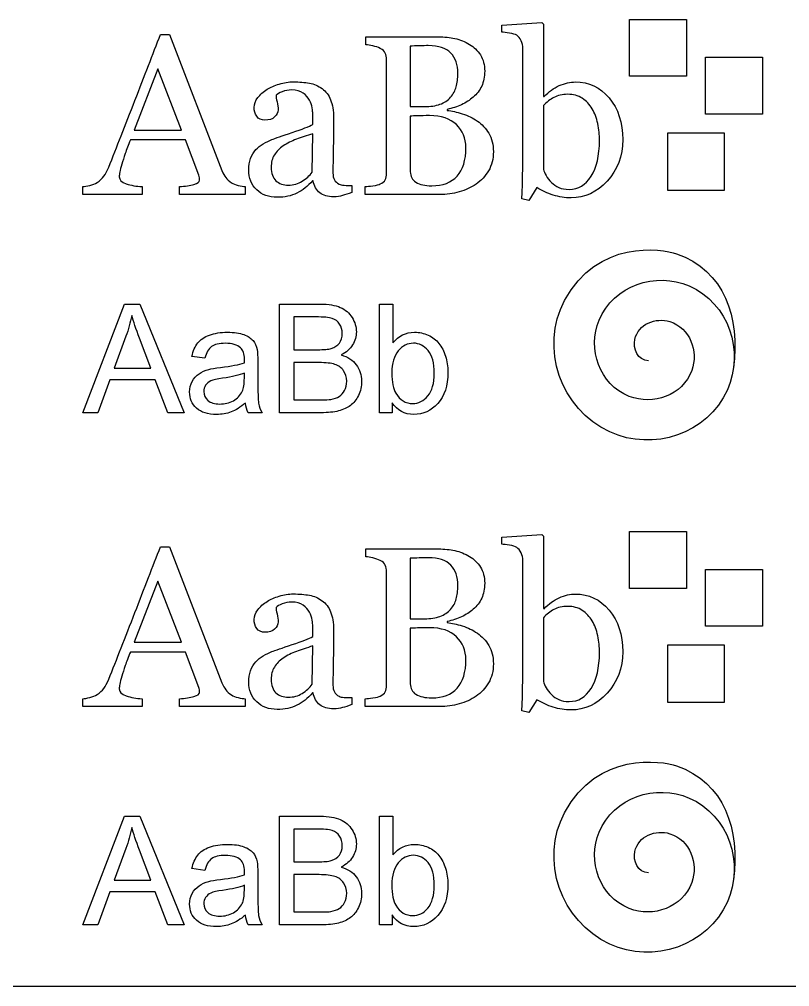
# Model space of a CAD drawing. Header units: inches. Extents: x 0 to 4, y 0 to 2.5.
# Drawn here: x 2.308 to 3.154, y 0 to 1.062 of the extents above; entities that cross this region are included whole.
import ezdxf

# ---------------------------------------------------------------- set-up
doc = ezdxf.new("R2010")
doc.units = ezdxf.units.IN
doc.layers.get('0').update_dxf_attribs({"linetype": 'CONTINUOUS'})

msp = doc.modelspace()

# ---------------------------------------------------------------- linework, layer by layer
at = {"color": 7}
for p, q in [((2.837658, 1.05622), (2.881847, 1.059027)), ((2.837658, 1.048407), (2.837658, 1.05622)), ((2.881847, 1.059027), (2.883556, 1.057196)), ((2.883556, 1.057196), (2.883556, 0.97785)), ((2.978147, 1), (2.978147, 1.0625)), ((2.978147, 1.0625), (3.040647, 1.0625)), ((3.040647, 1.0625), (3.040647, 1)), ((2.462902, 1.045722), (2.472668, 1.045722)), ((2.472668, 1.045722), (2.530407, 0.896308)), ((2.68861, 1.034614), (2.68861, 1.043281)), ((2.68861, 1.043281), (2.768566, 1.043281)), ((2.737316, 1.033149), (2.737316, 0.966621)), ((2.860851, 0.911567), (2.860851, 1.030707)), ((3.061481, 0.958333), (3.061481, 1.020833)), ((3.061481, 1.020833), (3.123981, 1.020833)), ((3.123981, 1.020833), (3.123981, 0.958333)), ((2.711315, 0.893622), (2.711315, 1.018134)), ((2.45985, 1.008002), (2.434093, 0.940864)), ((2.486095, 0.940864), (2.45985, 1.008002)), ((3.040647, 1), (2.978147, 1)), ((2.883556, 0.97785), (2.88441, 0.977606)), ((2.781506, 0.976874), (2.781505, 0.976874)), ((2.883556, 0.967719), (2.883556, 0.897651)), ((2.630138, 0.946967), (2.630138, 0.959052)), ((2.737316, 0.966621), (2.752819, 0.966621)), ((2.777844, 0.963569), (2.777844, 0.96247)), ((3.123981, 0.958333), (3.061481, 0.958333)), ((2.737316, 0.956245), (2.737316, 0.895209)), ((2.810925, 0.950751), (2.810924, 0.950751)), ((2.434093, 0.940864), (2.486095, 0.940864)), ((2.62965, 0.894599), (2.630382, 0.936713)), ((3.082314, 0.9375), (3.019814, 0.9375)), ((3.019814, 0.9375), (3.019814, 0.875)), ((3.082314, 0.875), (3.082314, 0.9375)), ((2.49049, 0.929999), (2.429821, 0.929999)), ((2.504894, 0.891181), (2.49049, 0.929999)), ((2.945079, 0.929511), (2.94508, 0.929511)), ((2.970592, 0.930365), (2.970592, 0.930366)), ((2.798351, 0.921577), (2.798351, 0.921577)), ((2.630627, 0.885078), (2.629894, 0.885078)), ((2.377453, 0.870063), (2.377453, 0.87873)), ((2.442639, 0.87873), (2.442639, 0.870063)), ((2.483776, 0.870063), (2.483776, 0.87873)), ((2.55592, 0.87873), (2.55592, 0.870063)), ((2.672986, 0.880072), (2.672985, 0.87226)), ((2.687755, 0.870063), (2.687755, 0.87873)), ((2.876354, 0.877631), (2.867321, 0.863593)), ((3.019814, 0.875), (3.082314, 0.875)), ((2.442639, 0.870063), (2.377453, 0.870063)), ((2.55592, 0.870063), (2.483776, 0.870063)), ((2.769787, 0.870063), (2.687755, 0.870063)), ((2.867321, 0.863593), (2.859752, 0.865302)), ((2.377453, 0.630425), (2.42327, 0.749729)), ((2.42327, 0.749729), (2.440278, 0.749729)), ((2.440278, 0.749729), (2.489106, 0.630425)), ((2.593761, 0.630425), (2.593761, 0.749729)), ((2.593761, 0.749729), (2.63852, 0.749729)), ((2.703624, 0.630425), (2.703624, 0.749729)), ((2.703624, 0.749729), (2.718273, 0.749729)), ((2.718273, 0.749729), (2.718273, 0.707167)), ((2.633393, 0.73565), (2.609549, 0.73565)), ((2.609549, 0.73565), (2.609549, 0.699599)), ((2.424979, 0.71441), (2.411877, 0.679416)), ((2.452322, 0.679416), (2.439871, 0.712457)), ((2.511731, 0.69024), (2.497409, 0.692193)), ((2.609549, 0.699599), (2.635346, 0.699599)), ((2.569837, 0.68617), (2.569837, 0.666639)), ((2.637136, 0.68552), (2.609548, 0.68552)), ((2.609548, 0.68552), (2.609549, 0.644504)), ((2.411877, 0.679416), (2.452322, 0.679416)), ((2.555024, 0.66843), (2.555024, 0.673801)), ((2.717053, 0.674289), (2.717053, 0.674289)), ((2.407319, 0.666558), (2.394217, 0.630425)), ((2.457205, 0.666558), (2.407319, 0.666558)), ((2.471121, 0.630425), (2.457205, 0.666558)), ((2.556246, 0.641086), (2.556245, 0.641086)), ((2.609549, 0.644504), (2.639253, 0.644504)), ((2.717215, 0.641249), (2.717215, 0.630425)), ((2.394217, 0.630425), (2.377453, 0.630425)), ((2.489106, 0.630425), (2.471121, 0.630425)), ((2.574475, 0.630425), (2.559176, 0.630425)), ((2.639253, 0.630425), (2.593761, 0.630425)), ((2.717215, 0.630425), (2.703624, 0.630425)), ((2.978147, 0.4375), (2.978147, 0.5)), ((2.978147, 0.5), (3.040647, 0.5)), ((3.040647, 0.5), (3.040647, 0.4375)), ((2.837658, 0.49372), (2.881847, 0.496528)), ((2.837658, 0.485908), (2.837658, 0.49372)), ((2.881847, 0.496528), (2.883556, 0.494697)), ((2.883556, 0.494697), (2.883556, 0.415351)), ((2.462902, 0.483222), (2.472668, 0.483222)), ((2.472668, 0.483222), (2.530407, 0.333808)), ((2.68861, 0.472114), (2.68861, 0.480781)), ((2.68861, 0.480781), (2.768566, 0.480781)), ((2.737316, 0.470649), (2.737316, 0.404121)), ((2.860851, 0.349067), (2.860851, 0.468207)), ((3.061481, 0.395833), (3.061481, 0.458333)), ((3.061481, 0.458333), (3.123981, 0.458333)), ((3.123981, 0.458333), (3.123981, 0.395833)), ((2.711315, 0.331123), (2.711315, 0.455634)), ((2.45985, 0.445502), (2.434093, 0.378364)), ((2.486095, 0.378364), (2.45985, 0.445502)), ((3.040647, 0.4375), (2.978147, 0.4375)), ((2.781506, 0.414375), (2.781505, 0.414374)), ((2.883556, 0.415351), (2.88441, 0.415107)), ((2.737316, 0.404121), (2.752819, 0.404121)), ((2.883556, 0.405219), (2.883556, 0.335151)), ((2.630138, 0.384467), (2.630138, 0.396552)), ((2.737316, 0.393745), (2.737316, 0.33271)), ((2.777844, 0.401069), (2.777844, 0.39997)), ((3.123981, 0.395833), (3.061481, 0.395833)), ((2.810925, 0.388251), (2.810924, 0.388251)), ((2.434093, 0.378364), (2.486095, 0.378364)), ((2.62965, 0.332099), (2.630382, 0.374213)), ((3.082314, 0.375), (3.019814, 0.375)), ((3.019814, 0.375), (3.019814, 0.3125)), ((3.082314, 0.3125), (3.082314, 0.375)), ((2.49049, 0.367499), (2.429821, 0.367499)), ((2.504894, 0.328681), (2.49049, 0.367499)), ((2.945079, 0.367011), (2.94508, 0.367011)), ((2.970592, 0.367866), (2.970592, 0.367866)), ((2.798351, 0.359077), (2.798351, 0.359077)), ((2.630627, 0.322577), (2.629894, 0.322577)), ((2.377453, 0.307562), (2.377453, 0.316229)), ((2.442639, 0.316229), (2.442639, 0.307562)), ((2.483776, 0.307563), (2.483776, 0.31623)), ((2.55592, 0.31623), (2.55592, 0.307563)), ((2.672986, 0.317572), (2.672985, 0.30976)), ((2.687755, 0.307563), (2.687755, 0.31623)), ((2.876354, 0.315131), (2.867321, 0.301093)), ((3.019814, 0.3125), (3.082314, 0.3125)), ((2.442639, 0.307562), (2.377453, 0.307562)), ((2.55592, 0.307563), (2.483776, 0.307563)), ((2.769787, 0.307563), (2.687755, 0.307563)), ((2.867321, 0.301093), (2.859752, 0.302802)), ((2.377453, 0.067925), (2.42327, 0.187229)), ((2.42327, 0.187229), (2.440278, 0.187229)), ((2.440278, 0.187229), (2.489106, 0.067925)), ((2.593761, 0.067925), (2.593761, 0.187229)), ((2.593761, 0.187229), (2.63852, 0.187229)), ((2.703624, 0.067925), (2.703624, 0.187229)), ((2.703624, 0.187229), (2.718273, 0.187229)), ((2.718273, 0.187229), (2.718273, 0.144667)), ((2.633393, 0.17315), (2.609549, 0.17315)), ((2.609549, 0.17315), (2.609549, 0.137099)), ((2.424979, 0.15191), (2.411877, 0.116916)), ((2.452322, 0.116916), (2.439871, 0.149957)), ((2.511731, 0.12774), (2.497409, 0.129693)), ((2.609549, 0.137099), (2.635346, 0.137099)), ((2.411877, 0.116916), (2.452322, 0.116916)), ((2.569837, 0.123671), (2.569837, 0.104139)), ((2.637136, 0.12302), (2.609548, 0.12302)), ((2.609548, 0.12302), (2.609549, 0.082004)), ((2.555024, 0.10593), (2.555024, 0.111301)), ((2.717053, 0.111789), (2.717053, 0.111789)), ((2.407319, 0.104058), (2.394217, 0.067925)), ((2.457205, 0.104058), (2.407319, 0.104058)), ((2.471121, 0.067925), (2.457205, 0.104058)), ((2.556246, 0.078586), (2.556245, 0.078586)), ((2.609549, 0.082004), (2.639253, 0.082004)), ((2.717215, 0.078749), (2.717215, 0.067925)), ((2.394217, 0.067925), (2.377453, 0.067925)), ((2.489106, 0.067925), (2.471121, 0.067925)), ((2.574475, 0.067925), (2.559176, 0.067925)), ((2.639253, 0.067925), (2.593761, 0.067925)), ((2.717215, 0.067925), (2.703624, 0.067925)), ((4, 0), (0, 0))]:
    msp.add_line(p, q, dxfattribs=at)
for points in [[(2.434826, 0.973335), (2.445324, 1.000434), (2.454683, 1.024564), (2.462902, 1.045722)], [(2.768566, 1.043281), (2.774751, 1.043281), (2.780651, 1.04267), (2.786266, 1.041449)], [(2.786266, 1.041449), (2.791963, 1.040229), (2.797375, 1.038072), (2.802501, 1.03498)], [(2.846325, 1.047309), (2.842744, 1.047878), (2.839855, 1.048245), (2.837658, 1.048407)], [(2.854137, 1.04499), (2.852591, 1.046048), (2.849987, 1.046821), (2.846325, 1.047309)], [(2.858898, 1.039008), (2.857677, 1.041775), (2.85609, 1.043769), (2.854137, 1.04499)], [(2.696178, 1.033393), (2.693167, 1.034044), (2.690644, 1.034451), (2.68861, 1.034614)], [(2.704357, 1.030585), (2.701915, 1.031806), (2.699189, 1.032742), (2.696178, 1.033393)], [(2.747204, 1.033393), (2.743297, 1.033312), (2.740002, 1.03323), (2.737316, 1.033149)], [(2.757091, 1.033637), (2.754487, 1.033637), (2.751191, 1.033556), (2.747204, 1.033393)], [(2.78175, 1.025458), (2.776541, 1.030911), (2.768322, 1.033637), (2.757091, 1.033637)], [(2.802501, 1.03498), (2.807303, 1.032131), (2.81125, 1.028266), (2.814342, 1.023383)], [(2.860851, 1.030707), (2.860851, 1.033474), (2.8602, 1.036241), (2.858898, 1.039008)], [(2.70985, 1.025458), (2.708955, 1.027574), (2.707124, 1.029283), (2.704357, 1.030585)], [(2.711315, 1.018134), (2.711315, 1.020901), (2.710827, 1.023342), (2.70985, 1.025458)], [(2.789562, 1.00312), (2.789562, 1.012641), (2.786958, 1.020087), (2.78175, 1.025458)], [(2.814342, 1.023383), (2.817435, 1.0185), (2.818981, 1.012559), (2.818981, 1.005561)], [(2.787731, 0.988349), (2.788952, 0.992499), (2.789562, 0.997423), (2.789562, 1.00312)], [(2.818981, 1.005561), (2.818981, 0.999457), (2.817882, 0.994005), (2.815685, 0.989203)], [(2.58009, 0.985664), (2.583752, 0.987942), (2.588188, 0.989855), (2.593396, 0.991401)], [(2.593396, 0.991401), (2.598604, 0.993028), (2.603691, 0.993842), (2.608655, 0.993842)], [(2.608655, 0.993842), (2.615491, 0.993842), (2.621432, 0.993354), (2.626477, 0.992377)], [(2.626477, 0.992377), (2.631604, 0.991482), (2.636243, 0.989488), (2.640393, 0.986396)], [(2.781505, 0.976874), (2.784517, 0.980374), (2.786592, 0.984199), (2.787731, 0.988349)], [(2.815685, 0.989203), (2.813488, 0.984483), (2.810395, 0.980414), (2.806408, 0.976996)], [(2.88441, 0.977606), (2.889456, 0.982977), (2.894949, 0.987006), (2.90089, 0.989691)], [(2.90089, 0.989691), (2.906912, 0.992377), (2.912812, 0.99372), (2.91859, 0.99372)], [(2.91859, 0.99372), (2.933401, 0.99372), (2.945771, 0.98786), (2.955699, 0.976141)], [(2.569714, 0.976508), (2.5724, 0.979926), (2.575859, 0.982978), (2.58009, 0.985664)], [(2.596569, 0.982978), (2.593396, 0.981757), (2.591158, 0.980455), (2.589856, 0.979072)], [(2.589856, 0.979072), (2.589856, 0.977444), (2.590222, 0.975044), (2.590954, 0.97187)], [(2.607067, 0.984931), (2.603324, 0.984931), (2.599825, 0.98428), (2.596569, 0.982978)], [(2.619641, 0.981513), (2.616711, 0.983792), (2.61252, 0.984931), (2.607067, 0.984931)], [(2.626599, 0.973701), (2.624971, 0.976712), (2.622652, 0.979316), (2.619641, 0.981513)], [(2.640393, 0.986396), (2.644544, 0.983385), (2.647677, 0.979275), (2.649793, 0.974067)], [(2.910045, 0.98017), (2.904349, 0.98017), (2.899344, 0.979031), (2.895031, 0.976752)], [(2.926159, 0.975776), (2.921683, 0.978706), (2.916312, 0.98017), (2.910045, 0.98017)], [(2.406017, 0.900093), (2.414725, 0.921821), (2.424328, 0.946235), (2.434826, 0.973335)], [(2.565808, 0.965766), (2.565808, 0.96951), (2.56711, 0.97309), (2.569714, 0.976508)], [(2.590954, 0.97187), (2.591768, 0.968696), (2.592175, 0.965766), (2.592175, 0.963081)], [(2.629406, 0.965156), (2.628999, 0.968167), (2.628063, 0.971015), (2.626599, 0.973701)], [(2.649793, 0.974067), (2.65199, 0.96894), (2.653089, 0.962307), (2.653089, 0.954169)], [(2.752819, 0.966621), (2.759492, 0.966621), (2.765189, 0.967475), (2.769909, 0.969184)], [(2.769909, 0.969184), (2.77471, 0.970893), (2.778576, 0.973456), (2.781506, 0.976874)], [(2.793469, 0.968695), (2.788667, 0.966498), (2.783459, 0.964789), (2.777844, 0.963569)], [(2.806408, 0.976996), (2.802664, 0.973741), (2.798351, 0.970974), (2.793469, 0.968695)], [(2.895031, 0.976752), (2.890799, 0.974555), (2.886974, 0.971544), (2.883556, 0.967719)], [(2.937023, 0.964301), (2.934256, 0.969021), (2.930635, 0.972846), (2.926159, 0.975776)], [(2.955699, 0.976141), (2.965628, 0.964423), (2.970592, 0.949164), (2.970592, 0.930365)], [(2.568616, 0.956), (2.566744, 0.95893), (2.565808, 0.962185), (2.565808, 0.965766)], [(2.592175, 0.963081), (2.592175, 0.960232), (2.590873, 0.957628), (2.588269, 0.955268)], [(2.630138, 0.959052), (2.630138, 0.96011), (2.629894, 0.962145), (2.629406, 0.965156)], [(2.745373, 0.956489), (2.741792, 0.956407), (2.739106, 0.956326), (2.737316, 0.956245)], [(2.758556, 0.956733), (2.753348, 0.956733), (2.748953, 0.956651), (2.745373, 0.956489)], [(2.787975, 0.946845), (2.781139, 0.953437), (2.771333, 0.956733), (2.758556, 0.956733)], [(2.777844, 0.96247), (2.782808, 0.9619), (2.788342, 0.960639), (2.794445, 0.958685)], [(2.794445, 0.958685), (2.80063, 0.956814), (2.806123, 0.954169), (2.810925, 0.950751)], [(2.943126, 0.947944), (2.941824, 0.95421), (2.93979, 0.959663), (2.937023, 0.964301)], [(2.577649, 0.951728), (2.57358, 0.951728), (2.570569, 0.953152), (2.568616, 0.956)], [(2.588269, 0.955268), (2.585746, 0.952908), (2.582206, 0.951728), (2.577649, 0.951728)], [(2.607433, 0.938178), (2.618664, 0.941922), (2.626232, 0.944851), (2.630138, 0.946967)], [(2.653089, 0.954169), (2.653089, 0.942532), (2.652967, 0.932197), (2.652722, 0.923163)], [(2.798351, 0.921577), (2.798351, 0.93183), (2.794892, 0.940253), (2.787975, 0.946845)], [(2.810924, 0.950751), (2.81597, 0.947333), (2.820161, 0.942858), (2.823498, 0.937324)], [(2.94508, 0.929511), (2.94508, 0.935533), (2.944429, 0.941678), (2.943126, 0.947944)], [(2.585217, 0.930488), (2.588879, 0.931871), (2.596284, 0.934435), (2.607433, 0.938178)], [(2.630382, 0.936713), (2.623465, 0.934679), (2.617402, 0.932685), (2.612194, 0.930732)], [(2.823498, 0.937324), (2.826834, 0.93179), (2.828503, 0.925076), (2.828503, 0.917182)], [(2.429821, 0.929999), (2.427542, 0.924303), (2.425671, 0.919338), (2.424206, 0.915107)], [(2.567761, 0.919379), (2.569795, 0.921821), (2.57248, 0.923977), (2.575817, 0.925849)], [(2.575817, 0.925849), (2.579154, 0.927802), (2.582287, 0.929348), (2.585217, 0.930488)], [(2.612194, 0.930732), (2.606986, 0.928779), (2.602143, 0.926337), (2.597668, 0.923408)], [(2.935924, 0.890082), (2.942028, 0.899685), (2.945079, 0.912828), (2.945079, 0.929511)], [(2.970592, 0.930366), (2.970592, 0.912299), (2.964896, 0.897122), (2.953502, 0.884833)], [(2.424206, 0.915107), (2.422822, 0.910875), (2.421561, 0.906969), (2.420422, 0.903388)], [(2.561901, 0.909492), (2.563203, 0.913154), (2.565156, 0.91645), (2.567761, 0.919379)], [(2.597668, 0.923408), (2.593599, 0.920641), (2.590384, 0.917345), (2.588024, 0.91352)], [(2.652722, 0.923163), (2.652478, 0.914212), (2.652356, 0.904405), (2.652356, 0.893744)], [(2.788708, 0.890327), (2.795137, 0.897407), (2.798351, 0.907823), (2.798351, 0.921577)], [(2.828503, 0.917182), (2.828503, 0.909125), (2.826753, 0.902127), (2.823254, 0.896186)], [(2.420422, 0.903388), (2.419364, 0.899888), (2.418631, 0.89704), (2.418224, 0.894843)], [(2.559948, 0.897041), (2.559948, 0.901679), (2.560599, 0.90583), (2.561901, 0.909492)], [(2.588024, 0.91352), (2.585664, 0.909776), (2.584484, 0.905301), (2.584484, 0.900092)], [(2.860607, 0.887031), (2.86077, 0.895494), (2.860851, 0.903673), (2.860851, 0.911567)], [(2.400768, 0.890083), (2.402558, 0.892524), (2.404308, 0.895861), (2.406017, 0.900093)], [(2.418224, 0.894843), (2.417818, 0.892646), (2.417614, 0.890855), (2.417614, 0.889472)], [(2.530407, 0.896308), (2.531628, 0.893135), (2.533011, 0.890571), (2.534557, 0.888618)], [(2.568615, 0.875312), (2.562837, 0.880846), (2.559948, 0.888089), (2.559948, 0.897041)], [(2.584484, 0.900092), (2.584484, 0.893338), (2.586234, 0.888373), (2.589733, 0.8852)], [(2.618541, 0.884589), (2.622936, 0.887438), (2.626639, 0.890774), (2.62965, 0.894599)], [(2.652356, 0.893744), (2.652356, 0.890571), (2.652885, 0.888048), (2.653943, 0.886176)], [(2.709728, 0.886176), (2.710786, 0.888129), (2.711315, 0.890611), (2.711315, 0.893622)], [(2.737316, 0.895209), (2.737316, 0.890083), (2.739391, 0.886217), (2.743542, 0.883613)], [(2.823254, 0.896186), (2.819754, 0.890245), (2.815197, 0.885362), (2.809582, 0.881538)], [(2.883556, 0.897651), (2.884044, 0.895698), (2.88498, 0.893419), (2.886364, 0.890815)], [(2.385387, 0.880073), (2.388561, 0.880887), (2.391165, 0.881945), (2.3932, 0.883247)], [(2.3932, 0.883247), (2.396455, 0.885444), (2.398978, 0.887723), (2.400768, 0.890083)], [(2.417614, 0.889472), (2.417614, 0.886217), (2.420178, 0.883694), (2.425305, 0.881903)], [(2.425305, 0.881903), (2.430432, 0.880113), (2.43621, 0.879055), (2.442639, 0.87873)], [(2.499523, 0.881171), (2.503755, 0.882392), (2.505871, 0.883898), (2.505871, 0.885688)], [(2.505627, 0.888373), (2.505464, 0.889431), (2.50522, 0.890367), (2.504894, 0.891181)], [(2.505871, 0.885688), (2.505871, 0.88642), (2.505789, 0.887315), (2.505627, 0.888373)], [(2.534557, 0.888618), (2.536103, 0.886665), (2.53826, 0.884752), (2.541027, 0.882881)], [(2.541027, 0.882881), (2.542899, 0.881741), (2.54534, 0.880765), (2.548351, 0.879951)], [(2.589733, 0.8852), (2.593314, 0.882026), (2.59783, 0.880439), (2.603283, 0.880439)], [(2.603283, 0.880439), (2.609061, 0.880439), (2.614147, 0.881822), (2.618541, 0.884589)], [(2.629894, 0.885078), (2.624605, 0.879218), (2.618908, 0.874742), (2.612804, 0.87165)], [(2.637829, 0.872016), (2.634085, 0.875027), (2.631684, 0.879381), (2.630627, 0.885078)], [(2.653943, 0.886176), (2.655083, 0.884304), (2.656792, 0.882717), (2.65907, 0.881415)], [(2.704357, 0.881659), (2.70688, 0.882799), (2.70867, 0.884304), (2.709728, 0.886176)], [(2.743542, 0.883613), (2.747692, 0.881009), (2.75347, 0.879706), (2.760876, 0.879706)], [(2.760876, 0.879706), (2.773001, 0.879706), (2.782279, 0.883247), (2.788708, 0.890327)], [(2.859752, 0.865302), (2.860159, 0.871324), (2.860444, 0.878567), (2.860607, 0.887031)], [(2.886364, 0.890815), (2.887828, 0.888211), (2.889782, 0.885729), (2.892223, 0.883369)], [(2.892223, 0.883369), (2.894665, 0.88109), (2.897431, 0.879218), (2.900524, 0.877753)], [(2.911876, 0.875678), (2.921805, 0.875678), (2.929821, 0.88048), (2.935924, 0.890082)], [(2.953502, 0.884833), (2.942109, 0.872545), (2.928885, 0.866401), (2.91383, 0.866401)], [(2.377453, 0.87873), (2.379569, 0.878893), (2.382214, 0.87934), (2.385387, 0.880073)], [(2.483776, 0.87873), (2.490124, 0.879137), (2.495373, 0.879951), (2.499523, 0.881171)], [(2.548351, 0.879951), (2.551362, 0.879219), (2.553885, 0.878812), (2.55592, 0.87873)], [(2.590954, 0.867011), (2.581921, 0.867011), (2.574474, 0.869778), (2.568615, 0.875312)], [(2.612804, 0.87165), (2.606782, 0.868557), (2.599499, 0.867011), (2.590954, 0.867011)], [(2.653087, 0.867622), (2.64674, 0.867622), (2.641654, 0.869086), (2.637829, 0.872016)], [(2.65907, 0.881415), (2.660291, 0.880683), (2.662203, 0.880276), (2.664808, 0.880194)], [(2.672985, 0.87226), (2.66916, 0.870877), (2.665783, 0.869778), (2.662853, 0.868964)], [(2.664808, 0.880194), (2.667493, 0.880113), (2.670219, 0.880072), (2.672986, 0.880072)], [(2.687755, 0.87873), (2.689708, 0.878893), (2.692557, 0.879218), (2.6963, 0.879706)], [(2.6963, 0.879706), (2.700044, 0.880276), (2.702729, 0.880927), (2.704357, 0.881659)], [(2.791027, 0.872993), (2.784191, 0.87104), (2.777111, 0.870063), (2.769787, 0.870063)], [(2.809582, 0.881538), (2.804129, 0.877794), (2.797944, 0.874946), (2.791027, 0.872993)], [(2.894298, 0.869452), (2.887951, 0.871487), (2.881969, 0.874213), (2.876354, 0.877631)], [(2.900524, 0.877753), (2.903616, 0.87637), (2.9074, 0.875678), (2.911876, 0.875678)], [(2.662853, 0.868964), (2.660005, 0.868069), (2.65675, 0.867622), (2.653087, 0.867622)], [(2.91383, 0.866401), (2.907238, 0.866401), (2.900727, 0.867418), (2.894298, 0.869452)], [(2.90676, 0.75352), (2.943031, 0.821314), (3.013263, 0.81064), (3.029689, 0.805054)], [(3.029689, 0.805054), (3.082309, 0.78716), (3.099614, 0.734531), (3.092383, 0.67978)], [(2.944743, 0.732231), (2.960671, 0.770312), (3.006702, 0.785722), (3.043687, 0.769635)], [(3.043687, 0.769635), (3.087075, 0.750764), (3.1045, 0.697921), (3.085547, 0.655591)], [(2.63852, 0.749729), (2.647635, 0.749729), (2.654932, 0.748508), (2.660411, 0.746066)], [(2.660411, 0.746066), (2.665945, 0.743679), (2.670258, 0.739963), (2.673351, 0.734917)], [(2.956403, 0.609276), (2.902388, 0.634007), (2.879172, 0.701956), (2.90676, 0.75352)], [(2.431408, 0.737196), (2.429889, 0.729546), (2.427746, 0.721951), (2.424979, 0.71441)], [(2.439871, 0.712457), (2.436074, 0.722493), (2.433252, 0.73074), (2.431408, 0.737196)], [(2.651541, 0.733941), (2.648014, 0.73508), (2.641965, 0.73565), (2.633393, 0.73565)], [(2.659679, 0.727756), (2.65778, 0.730794), (2.655067, 0.732856), (2.651541, 0.733941)], [(2.673351, 0.734917), (2.676497, 0.729926), (2.678071, 0.724691), (2.678071, 0.719211)], [(2.983856, 0.710943), (2.987588, 0.727891), (3.006896, 0.735354), (3.022398, 0.730523)], [(2.662527, 0.717339), (2.662527, 0.7213), (2.661578, 0.724772), (2.659679, 0.727756)], [(2.977692, 0.648388), (2.944913, 0.661353), (2.931511, 0.700595), (2.944743, 0.732231)], [(3.022398, 0.730523), (3.044605, 0.723603), (3.054019, 0.697786), (3.046435, 0.67688)], [(2.503838, 0.707004), (2.506821, 0.710802), (2.511135, 0.713704), (2.516777, 0.715712)], [(2.516777, 0.715712), (2.522419, 0.717773), (2.528957, 0.718804), (2.53639, 0.718804)], [(2.53639, 0.718804), (2.543768, 0.718804), (2.549763, 0.717936), (2.554375, 0.7162)], [(2.554375, 0.7162), (2.558986, 0.714464), (2.562377, 0.712267), (2.564547, 0.709608)], [(2.659435, 0.706923), (2.661496, 0.70969), (2.662527, 0.713162), (2.662527, 0.717339)], [(2.678071, 0.719211), (2.678071, 0.714111), (2.676687, 0.70931), (2.67392, 0.704807)], [(2.718273, 0.707167), (2.724458, 0.714925), (2.732351, 0.718804), (2.741954, 0.718804)], [(2.741954, 0.718804), (2.747271, 0.718804), (2.75229, 0.717719), (2.75701, 0.715549)], [(2.75701, 0.715549), (2.761784, 0.713433), (2.76569, 0.710422), (2.768728, 0.706516)], [(2.497409, 0.692193), (2.498711, 0.698323), (2.500854, 0.70326), (2.503838, 0.707004)], [(2.518974, 0.703016), (2.515719, 0.700629), (2.513305, 0.69637), (2.511731, 0.69024)], [(2.534274, 0.706678), (2.527384, 0.706678), (2.522284, 0.705458), (2.518974, 0.703016)], [(2.550957, 0.701714), (2.547213, 0.705024), (2.541652, 0.706678), (2.534274, 0.706678)], [(2.555107, 0.6891), (2.555107, 0.695068), (2.553724, 0.699273), (2.550957, 0.701714)], [(2.564547, 0.709608), (2.566717, 0.707004), (2.568236, 0.703694), (2.569104, 0.69968)], [(2.650402, 0.700982), (2.654416, 0.702175), (2.657427, 0.704156), (2.659435, 0.706923)], [(2.67392, 0.704807), (2.671154, 0.700304), (2.666976, 0.696669), (2.661388, 0.693902)], [(2.740654, 0.70676), (2.734252, 0.70676), (2.728718, 0.703966), (2.724052, 0.698378)], [(2.756848, 0.698703), (2.752399, 0.704074), (2.747001, 0.70676), (2.740654, 0.70676)], [(2.768728, 0.706516), (2.771821, 0.702664), (2.774235, 0.697998), (2.775971, 0.692519)], [(2.99898, 0.6875), (2.987304, 0.687626), (2.981651, 0.700931), (2.983856, 0.710943)], [(2.569104, 0.69968), (2.569593, 0.697184), (2.569837, 0.692681), (2.569837, 0.68617)], [(2.635346, 0.699599), (2.642345, 0.699599), (2.647363, 0.70006), (2.650402, 0.700982)], [(2.661388, 0.693902), (2.668604, 0.691786), (2.674137, 0.688178), (2.677989, 0.683078)], [(2.724052, 0.698378), (2.719386, 0.692844), (2.717053, 0.684815), (2.717053, 0.674289)], [(2.763603, 0.67372), (2.763603, 0.685004), (2.761351, 0.693332), (2.756848, 0.698703)], [(2.775971, 0.692519), (2.777707, 0.687039), (2.778575, 0.68118), (2.778575, 0.67494)], [(2.515881, 0.678033), (2.518756, 0.678792), (2.523096, 0.679525), (2.528901, 0.68023)], [(2.528901, 0.68023), (2.540729, 0.68164), (2.549436, 0.683322), (2.555024, 0.685275)], [(2.555024, 0.685275), (2.555079, 0.687283), (2.555107, 0.688558), (2.555107, 0.6891)], [(2.654552, 0.683485), (2.650537, 0.684842), (2.644732, 0.68552), (2.637136, 0.68552)], [(2.664073, 0.676568), (2.661794, 0.679877), (2.658621, 0.682183), (2.654552, 0.683485)], [(2.677989, 0.683078), (2.681896, 0.677978), (2.683849, 0.671956), (2.683849, 0.665012)], [(2.497733, 0.664768), (2.499686, 0.668294), (2.502209, 0.671115), (2.505301, 0.673231)], [(2.505301, 0.673231), (2.508448, 0.675347), (2.511974, 0.676948), (2.515881, 0.678033)], [(2.555024, 0.673801), (2.549707, 0.671631), (2.541732, 0.669786), (2.531098, 0.668267)], [(2.667491, 0.665012), (2.667491, 0.669461), (2.666352, 0.673313), (2.664073, 0.676568)], [(2.717053, 0.674289), (2.717053, 0.663927), (2.718464, 0.65644), (2.721285, 0.651828)], [(2.756604, 0.648817), (2.76127, 0.654405), (2.763603, 0.662706), (2.763603, 0.67372)], [(2.778575, 0.67494), (2.778575, 0.660129), (2.774913, 0.648682), (2.767589, 0.640598)], [(3.046435, 0.67688), (3.036463, 0.649395), (3.00397, 0.637994), (2.977692, 0.648388)], [(2.494884, 0.653212), (2.494884, 0.657444), (2.495834, 0.661296), (2.497733, 0.664768)], [(2.512544, 0.660536), (2.511187, 0.658475), (2.510509, 0.656169), (2.510509, 0.653619)], [(2.518322, 0.665338), (2.515826, 0.664253), (2.5139, 0.662652), (2.512544, 0.660536)], [(2.531098, 0.668267), (2.525076, 0.667399), (2.520817, 0.666423), (2.518322, 0.665338)], [(2.552664, 0.653782), (2.554237, 0.657091), (2.555024, 0.661974), (2.555024, 0.66843)], [(2.569837, 0.666639), (2.569837, 0.653022), (2.570135, 0.644395), (2.570732, 0.64076)], [(2.665131, 0.654921), (2.666705, 0.657851), (2.667491, 0.661214), (2.667491, 0.665012)], [(2.683849, 0.665012), (2.683849, 0.659424), (2.682655, 0.654215), (2.680268, 0.649387)], [(2.502534, 0.635389), (2.497434, 0.640055), (2.494884, 0.645996), (2.494884, 0.653212)], [(2.510509, 0.653619), (2.510509, 0.649713), (2.511974, 0.646457), (2.514904, 0.643853)], [(2.54298, 0.643609), (2.547374, 0.646105), (2.550602, 0.649496), (2.552664, 0.653782)], [(2.649995, 0.645074), (2.65363, 0.645725), (2.656668, 0.64681), (2.659109, 0.648329)], [(2.659109, 0.648329), (2.661551, 0.649848), (2.663558, 0.652045), (2.665131, 0.654921)], [(2.680268, 0.649387), (2.677935, 0.644613), (2.675033, 0.640923), (2.67156, 0.638319)], [(2.721285, 0.651828), (2.725897, 0.644287), (2.732136, 0.640517), (2.740002, 0.640517)], [(2.740002, 0.640517), (2.746404, 0.640517), (2.751938, 0.643283), (2.756604, 0.648817)], [(3.085547, 0.655591), (3.063741, 0.606891), (3.004072, 0.58745), (2.956403, 0.609276)], [(2.514904, 0.643853), (2.517887, 0.641249), (2.522228, 0.639947), (2.527924, 0.639947)], [(2.527924, 0.639947), (2.533567, 0.639947), (2.538585, 0.641168), (2.54298, 0.643609)], [(2.556245, 0.641086), (2.55082, 0.636475), (2.545584, 0.633219), (2.540539, 0.631321)], [(2.559176, 0.630425), (2.557657, 0.633463), (2.55668, 0.637017), (2.556246, 0.641086)], [(2.570732, 0.64076), (2.571383, 0.63718), (2.572631, 0.633735), (2.574475, 0.630425)], [(2.639253, 0.644504), (2.644352, 0.644504), (2.647933, 0.644694), (2.649995, 0.645074)], [(2.67156, 0.638319), (2.668088, 0.635715), (2.663721, 0.633735), (2.658458, 0.632378)], [(2.741222, 0.628472), (2.731022, 0.628472), (2.72302, 0.632731), (2.717215, 0.641249)], [(2.767589, 0.640598), (2.760265, 0.632514), (2.751476, 0.628472), (2.741222, 0.628472)], [(2.524425, 0.628472), (2.514931, 0.628472), (2.507634, 0.630778), (2.502534, 0.635389)], [(2.540539, 0.631321), (2.535547, 0.629422), (2.530176, 0.628472), (2.524425, 0.628472)], [(2.658458, 0.632378), (2.65325, 0.631076), (2.646848, 0.630425), (2.639253, 0.630425)], [(2.434826, 0.410834), (2.445324, 0.437934), (2.454683, 0.462063), (2.462902, 0.483222)], [(2.768566, 0.480781), (2.774751, 0.480781), (2.780651, 0.48017), (2.786266, 0.47895)], [(2.786266, 0.47895), (2.791963, 0.477729), (2.797375, 0.475572), (2.802501, 0.47248)], [(2.846325, 0.484809), (2.842744, 0.485379), (2.839855, 0.485745), (2.837658, 0.485908)], [(2.854137, 0.48249), (2.852591, 0.483548), (2.849987, 0.484321), (2.846325, 0.484809)], [(2.858898, 0.476508), (2.857677, 0.479275), (2.85609, 0.481269), (2.854137, 0.48249)], [(2.696178, 0.470893), (2.693167, 0.471544), (2.690644, 0.471951), (2.68861, 0.472114)], [(2.704357, 0.468085), (2.701915, 0.469306), (2.699189, 0.470242), (2.696178, 0.470893)], [(2.70985, 0.462958), (2.708955, 0.465074), (2.707124, 0.466783), (2.704357, 0.468085)], [(2.747204, 0.470893), (2.743297, 0.470812), (2.740002, 0.47073), (2.737316, 0.470649)], [(2.757091, 0.471137), (2.754487, 0.471137), (2.751191, 0.471056), (2.747204, 0.470893)], [(2.78175, 0.462958), (2.776541, 0.468411), (2.768322, 0.471137), (2.757091, 0.471137)], [(2.802501, 0.47248), (2.807303, 0.469632), (2.81125, 0.465766), (2.814342, 0.460883)], [(2.860851, 0.468207), (2.860851, 0.470974), (2.8602, 0.473741), (2.858898, 0.476508)], [(2.711315, 0.455634), (2.711315, 0.458401), (2.710827, 0.460843), (2.70985, 0.462958)], [(2.789562, 0.44062), (2.789562, 0.450141), (2.786958, 0.457587), (2.78175, 0.462958)], [(2.814342, 0.460883), (2.817435, 0.456), (2.818981, 0.45006), (2.818981, 0.443061)], [(2.787731, 0.425849), (2.788952, 0.429999), (2.789562, 0.434923), (2.789562, 0.44062)], [(2.818981, 0.443061), (2.818981, 0.436958), (2.817882, 0.431505), (2.815685, 0.426704)], [(2.58009, 0.423163), (2.583752, 0.425442), (2.588188, 0.427354), (2.593396, 0.4289)], [(2.593396, 0.4289), (2.598604, 0.430528), (2.603691, 0.431342), (2.608655, 0.431342)], [(2.608655, 0.431342), (2.615491, 0.431342), (2.621432, 0.430853), (2.626477, 0.429877)], [(2.626477, 0.429877), (2.631604, 0.428982), (2.636243, 0.426988), (2.640393, 0.423895)], [(2.781505, 0.414374), (2.784517, 0.417874), (2.786592, 0.421699), (2.787731, 0.425849)], [(2.815685, 0.426704), (2.813488, 0.421984), (2.810395, 0.417915), (2.806408, 0.414497)], [(2.88441, 0.415107), (2.889456, 0.420478), (2.894949, 0.424506), (2.90089, 0.427192)], [(2.90089, 0.427192), (2.906912, 0.429877), (2.912812, 0.43122), (2.91859, 0.43122)], [(2.91859, 0.43122), (2.933401, 0.43122), (2.945771, 0.425361), (2.955699, 0.413642)], [(2.569714, 0.414008), (2.5724, 0.417426), (2.575859, 0.420478), (2.58009, 0.423163)], [(2.596569, 0.420478), (2.593396, 0.419257), (2.591158, 0.417955), (2.589856, 0.416571)], [(2.589856, 0.416571), (2.589856, 0.414944), (2.590222, 0.412543), (2.590954, 0.409369)], [(2.607067, 0.422431), (2.603324, 0.422431), (2.599825, 0.42178), (2.596569, 0.420478)], [(2.619641, 0.419013), (2.616711, 0.421292), (2.61252, 0.422431), (2.607067, 0.422431)], [(2.626599, 0.4112), (2.624971, 0.414211), (2.622652, 0.416816), (2.619641, 0.419013)], [(2.640393, 0.423895), (2.644544, 0.420884), (2.647677, 0.416775), (2.649793, 0.411566)], [(2.769909, 0.406684), (2.77471, 0.408393), (2.778576, 0.410956), (2.781506, 0.414375)], [(2.806408, 0.414497), (2.802664, 0.411241), (2.798351, 0.408474), (2.793469, 0.406196)], [(2.910045, 0.417671), (2.904349, 0.417671), (2.899344, 0.416531), (2.895031, 0.414252)], [(2.926159, 0.413276), (2.921683, 0.416206), (2.916312, 0.417671), (2.910045, 0.417671)], [(2.406017, 0.337592), (2.414725, 0.359321), (2.424328, 0.383735), (2.434826, 0.410834)], [(2.565808, 0.403266), (2.565808, 0.407009), (2.56711, 0.41059), (2.569714, 0.414008)], [(2.590954, 0.409369), (2.591768, 0.406195), (2.592175, 0.403266), (2.592175, 0.40058)], [(2.629406, 0.402655), (2.628999, 0.405667), (2.628063, 0.408515), (2.626599, 0.4112)], [(2.649793, 0.411566), (2.65199, 0.406439), (2.653089, 0.399807), (2.653089, 0.391669)], [(2.752819, 0.404121), (2.759492, 0.404121), (2.765189, 0.404975), (2.769909, 0.406684)], [(2.793469, 0.406196), (2.788667, 0.403998), (2.783459, 0.402289), (2.777844, 0.401069)], [(2.895031, 0.414252), (2.890799, 0.412055), (2.886974, 0.409044), (2.883556, 0.405219)], [(2.937023, 0.401801), (2.934256, 0.406521), (2.930635, 0.410346), (2.926159, 0.413276)], [(2.955699, 0.413642), (2.965628, 0.401923), (2.970592, 0.386665), (2.970592, 0.367866)], [(2.568616, 0.3935), (2.566744, 0.39643), (2.565808, 0.399685), (2.565808, 0.403266)], [(2.577649, 0.389228), (2.57358, 0.389228), (2.570569, 0.390652), (2.568616, 0.3935)], [(2.592175, 0.40058), (2.592175, 0.397732), (2.590873, 0.395128), (2.588269, 0.392768)], [(2.630138, 0.396552), (2.630138, 0.39761), (2.629894, 0.399644), (2.629406, 0.402655)], [(2.745373, 0.393989), (2.741792, 0.393907), (2.739106, 0.393826), (2.737316, 0.393745)], [(2.758556, 0.394233), (2.753348, 0.394233), (2.748953, 0.394152), (2.745373, 0.393989)], [(2.787975, 0.384345), (2.781139, 0.390937), (2.771333, 0.394233), (2.758556, 0.394233)], [(2.777844, 0.39997), (2.782808, 0.3994), (2.788342, 0.398139), (2.794445, 0.396186)], [(2.794445, 0.396186), (2.80063, 0.394314), (2.806123, 0.391669), (2.810925, 0.388251)], [(2.943126, 0.385444), (2.941824, 0.39171), (2.93979, 0.397163), (2.937023, 0.401801)], [(2.588269, 0.392768), (2.585746, 0.390408), (2.582206, 0.389228), (2.577649, 0.389228)], [(2.607433, 0.375678), (2.618664, 0.379421), (2.626232, 0.382351), (2.630138, 0.384467)], [(2.653089, 0.391669), (2.653089, 0.380031), (2.652967, 0.369696), (2.652722, 0.360663)], [(2.798351, 0.359077), (2.798351, 0.369331), (2.794892, 0.377753), (2.787975, 0.384345)], [(2.810924, 0.388251), (2.81597, 0.384833), (2.820161, 0.380358), (2.823498, 0.374824)], [(2.94508, 0.367011), (2.94508, 0.373034), (2.944429, 0.379178), (2.943126, 0.385444)], [(2.585217, 0.367987), (2.588879, 0.369371), (2.596284, 0.371934), (2.607433, 0.375678)], [(2.630382, 0.374213), (2.623465, 0.372179), (2.617402, 0.370185), (2.612194, 0.368232)], [(2.823498, 0.374824), (2.826834, 0.36929), (2.828503, 0.362576), (2.828503, 0.354682)], [(2.429821, 0.367499), (2.427542, 0.361803), (2.425671, 0.356838), (2.424206, 0.352607)], [(2.567761, 0.356879), (2.569795, 0.359321), (2.57248, 0.361477), (2.575817, 0.363349)], [(2.575817, 0.363349), (2.579154, 0.365302), (2.582287, 0.366848), (2.585217, 0.367987)], [(2.612194, 0.368232), (2.606986, 0.366279), (2.602143, 0.363837), (2.597668, 0.360908)], [(2.935924, 0.327583), (2.942028, 0.337185), (2.945079, 0.350328), (2.945079, 0.367011)], [(2.970592, 0.367866), (2.970592, 0.349799), (2.964896, 0.334622), (2.953502, 0.322333)], [(2.424206, 0.352607), (2.422822, 0.348375), (2.421561, 0.344469), (2.420422, 0.340888)], [(2.561901, 0.346991), (2.563203, 0.350653), (2.565156, 0.353949), (2.567761, 0.356879)], [(2.588024, 0.35102), (2.585664, 0.347277), (2.584484, 0.342801), (2.584484, 0.337592)], [(2.597668, 0.360908), (2.593599, 0.358141), (2.590384, 0.354845), (2.588024, 0.35102)], [(2.652722, 0.360663), (2.652478, 0.351711), (2.652356, 0.341905), (2.652356, 0.331244)], [(2.788708, 0.327827), (2.795137, 0.334907), (2.798351, 0.345323), (2.798351, 0.359077)], [(2.828503, 0.354682), (2.828503, 0.346625), (2.826753, 0.339627), (2.823254, 0.333686)], [(2.420422, 0.340888), (2.419364, 0.337388), (2.418631, 0.33454), (2.418224, 0.332343)], [(2.559948, 0.33454), (2.559948, 0.339179), (2.560599, 0.343329), (2.561901, 0.346991)], [(2.860607, 0.324531), (2.86077, 0.332994), (2.860851, 0.341173), (2.860851, 0.349067)], [(2.400768, 0.327582), (2.402559, 0.330024), (2.404308, 0.33336), (2.406017, 0.337592)], [(2.418224, 0.332343), (2.417818, 0.330145), (2.417614, 0.328355), (2.417614, 0.326972)], [(2.530407, 0.333808), (2.531628, 0.330634), (2.533011, 0.328071), (2.534557, 0.326117)], [(2.568615, 0.312812), (2.562837, 0.318346), (2.559948, 0.325588), (2.559948, 0.33454)], [(2.584484, 0.337592), (2.584484, 0.330838), (2.586234, 0.325874), (2.589733, 0.3227)], [(2.618541, 0.322089), (2.622936, 0.324938), (2.626639, 0.328274), (2.62965, 0.332099)], [(2.652356, 0.331244), (2.652356, 0.32807), (2.652885, 0.325547), (2.653943, 0.323676)], [(2.709728, 0.323677), (2.710786, 0.32563), (2.711315, 0.328112), (2.711315, 0.331123)], [(2.737316, 0.33271), (2.737316, 0.327583), (2.739391, 0.323717), (2.743542, 0.321113)], [(2.823254, 0.333686), (2.819754, 0.327745), (2.815197, 0.322862), (2.809582, 0.319038)], [(2.883556, 0.335151), (2.884044, 0.333198), (2.88498, 0.330919), (2.886364, 0.328315)], [(2.385388, 0.317572), (2.388561, 0.318386), (2.391166, 0.319444), (2.3932, 0.320746)], [(2.3932, 0.320746), (2.396455, 0.322944), (2.398978, 0.325222), (2.400768, 0.327582)], [(2.417614, 0.326972), (2.417614, 0.323717), (2.420178, 0.321194), (2.425305, 0.319403)], [(2.425305, 0.319403), (2.430432, 0.317613), (2.43621, 0.316555), (2.442639, 0.316229)], [(2.499523, 0.318671), (2.503755, 0.319892), (2.505871, 0.321398), (2.505871, 0.323188)], [(2.505627, 0.325873), (2.505464, 0.326931), (2.50522, 0.327867), (2.504894, 0.328681)], [(2.505871, 0.323188), (2.505871, 0.32392), (2.505789, 0.324816), (2.505627, 0.325873)], [(2.534557, 0.326117), (2.536104, 0.324164), (2.53826, 0.322252), (2.541027, 0.32038)], [(2.541027, 0.32038), (2.542899, 0.319241), (2.54534, 0.318264), (2.548351, 0.317451)], [(2.589733, 0.3227), (2.593314, 0.319526), (2.59783, 0.317939), (2.603283, 0.317939)], [(2.603283, 0.317939), (2.609061, 0.317939), (2.614147, 0.319322), (2.618541, 0.322089)], [(2.629894, 0.322577), (2.624605, 0.316718), (2.618908, 0.312242), (2.612804, 0.30915)], [(2.637829, 0.309516), (2.634085, 0.312527), (2.631684, 0.316881), (2.630627, 0.322577)], [(2.653943, 0.323676), (2.655083, 0.321804), (2.656792, 0.320217), (2.65907, 0.318915)], [(2.65907, 0.318915), (2.660291, 0.318183), (2.662203, 0.317776), (2.664808, 0.317694)], [(2.6963, 0.317207), (2.700044, 0.317776), (2.702729, 0.318428), (2.704357, 0.31916)], [(2.704357, 0.31916), (2.70688, 0.320299), (2.70867, 0.321805), (2.709728, 0.323677)], [(2.743542, 0.321113), (2.747692, 0.318509), (2.75347, 0.317207), (2.760876, 0.317207)], [(2.760876, 0.317207), (2.773001, 0.317207), (2.782279, 0.320747), (2.788708, 0.327827)], [(2.809582, 0.319038), (2.804129, 0.315294), (2.797944, 0.312446), (2.791027, 0.310493)], [(2.859752, 0.302802), (2.860159, 0.308824), (2.860444, 0.316067), (2.860607, 0.324531)], [(2.886364, 0.328315), (2.887828, 0.325711), (2.889782, 0.323229), (2.892223, 0.320869)], [(2.892223, 0.320869), (2.894665, 0.31859), (2.897431, 0.316718), (2.900524, 0.315253)], [(2.911876, 0.313178), (2.921805, 0.313178), (2.929821, 0.31798), (2.935924, 0.327583)], [(2.953502, 0.322333), (2.942109, 0.310045), (2.928885, 0.303901), (2.91383, 0.303901)], [(2.377453, 0.316229), (2.379569, 0.316392), (2.382214, 0.31684), (2.385388, 0.317572)], [(2.483776, 0.31623), (2.490124, 0.316637), (2.495373, 0.317451), (2.499523, 0.318671)], [(2.548351, 0.317451), (2.551363, 0.316718), (2.553885, 0.316311), (2.55592, 0.31623)], [(2.590954, 0.304511), (2.581921, 0.304511), (2.574474, 0.307278), (2.568615, 0.312812)], [(2.612804, 0.30915), (2.606782, 0.306057), (2.599499, 0.304511), (2.590954, 0.304511)], [(2.653087, 0.305121), (2.64674, 0.305121), (2.641654, 0.306586), (2.637829, 0.309516)], [(2.672985, 0.30976), (2.66916, 0.308377), (2.665783, 0.307278), (2.662853, 0.306464)], [(2.664808, 0.317694), (2.667493, 0.317613), (2.670219, 0.317572), (2.672986, 0.317572)], [(2.687755, 0.31623), (2.689708, 0.316393), (2.692557, 0.316718), (2.6963, 0.317207)], [(2.791027, 0.310493), (2.784191, 0.30854), (2.777111, 0.307563), (2.769787, 0.307563)], [(2.894298, 0.306952), (2.887951, 0.308987), (2.881969, 0.311713), (2.876354, 0.315131)], [(2.900524, 0.315253), (2.903616, 0.31387), (2.9074, 0.313178), (2.911876, 0.313178)], [(2.662853, 0.306464), (2.660005, 0.305569), (2.65675, 0.305121), (2.653087, 0.305121)], [(2.91383, 0.303901), (2.907238, 0.303901), (2.900727, 0.304918), (2.894298, 0.306952)], [(2.90676, 0.19102), (2.943031, 0.258814), (3.013263, 0.24814), (3.029689, 0.242554)], [(3.029689, 0.242554), (3.082309, 0.22466), (3.099614, 0.172031), (3.092383, 0.11728)], [(2.944743, 0.169731), (2.960671, 0.207812), (3.006702, 0.223222), (3.043687, 0.207135)], [(3.043687, 0.207135), (3.087075, 0.188264), (3.1045, 0.135421), (3.085547, 0.093091)], [(2.63852, 0.187229), (2.647635, 0.187229), (2.654932, 0.186008), (2.660411, 0.183567)], [(2.660411, 0.183567), (2.665945, 0.181179), (2.670258, 0.177463), (2.673351, 0.172418)], [(2.956403, 0.046776), (2.902388, 0.071507), (2.879172, 0.139456), (2.90676, 0.19102)], [(2.431408, 0.174696), (2.429889, 0.167047), (2.427746, 0.159451), (2.424979, 0.15191)], [(2.439871, 0.149957), (2.436074, 0.159994), (2.433252, 0.16824), (2.431408, 0.174696)], [(2.651541, 0.171441), (2.648014, 0.17258), (2.641965, 0.17315), (2.633393, 0.17315)], [(2.659679, 0.165256), (2.65778, 0.168294), (2.655067, 0.170356), (2.651541, 0.171441)], [(2.673351, 0.172418), (2.676497, 0.167426), (2.678071, 0.162191), (2.678071, 0.156711)], [(2.983856, 0.148443), (2.987588, 0.165391), (3.006896, 0.172854), (3.022398, 0.168023)], [(2.662527, 0.154839), (2.662527, 0.1588), (2.661578, 0.162272), (2.659679, 0.165256)], [(2.977692, 0.085888), (2.944913, 0.098853), (2.931511, 0.138095), (2.944743, 0.169731)], [(3.022398, 0.168023), (3.044605, 0.161103), (3.054019, 0.135286), (3.046435, 0.11438)], [(2.503838, 0.144504), (2.506821, 0.148302), (2.511135, 0.151204), (2.516777, 0.153212)], [(2.516777, 0.153212), (2.522419, 0.155273), (2.528957, 0.156304), (2.53639, 0.156304)], [(2.53639, 0.156304), (2.543768, 0.156304), (2.549763, 0.155436), (2.554375, 0.1537)], [(2.554375, 0.1537), (2.558986, 0.151964), (2.562377, 0.149766), (2.564547, 0.147108)], [(2.659435, 0.144423), (2.661496, 0.14719), (2.662527, 0.150662), (2.662527, 0.154839)], [(2.678071, 0.156711), (2.678071, 0.151611), (2.676687, 0.14681), (2.67392, 0.142307)], [(2.718273, 0.144667), (2.724458, 0.152425), (2.732351, 0.156304), (2.741954, 0.156304)], [(2.741954, 0.156304), (2.747271, 0.156304), (2.75229, 0.155219), (2.75701, 0.153049)], [(2.75701, 0.153049), (2.761784, 0.150933), (2.76569, 0.147922), (2.768728, 0.144016)], [(2.497409, 0.129693), (2.498711, 0.135823), (2.500854, 0.14076), (2.503838, 0.144504)], [(2.518974, 0.140516), (2.515719, 0.138129), (2.513305, 0.13387), (2.511731, 0.12774)], [(2.534274, 0.144179), (2.527384, 0.144179), (2.522284, 0.142958), (2.518974, 0.140516)], [(2.550957, 0.139214), (2.547213, 0.142524), (2.541652, 0.144179), (2.534274, 0.144179)], [(2.555107, 0.1266), (2.555107, 0.132568), (2.553724, 0.136773), (2.550957, 0.139214)], [(2.564547, 0.147108), (2.566717, 0.144504), (2.568236, 0.141194), (2.569104, 0.13718)], [(2.635346, 0.137099), (2.642345, 0.137099), (2.647363, 0.13756), (2.650402, 0.138482)], [(2.650402, 0.138482), (2.654416, 0.139676), (2.657427, 0.141656), (2.659435, 0.144423)], [(2.67392, 0.142307), (2.671154, 0.137804), (2.666976, 0.134169), (2.661388, 0.131402)], [(2.740654, 0.14426), (2.734252, 0.14426), (2.728718, 0.141466), (2.724052, 0.135878)], [(2.756848, 0.136203), (2.752399, 0.141575), (2.747001, 0.14426), (2.740654, 0.14426)], [(2.768728, 0.144016), (2.771821, 0.140164), (2.774235, 0.135498), (2.775971, 0.130019)], [(2.99898, 0.125), (2.987304, 0.125126), (2.981651, 0.138431), (2.983856, 0.148443)], [(2.569104, 0.13718), (2.569593, 0.134684), (2.569837, 0.130181), (2.569837, 0.123671)], [(2.661388, 0.131402), (2.668604, 0.129286), (2.674137, 0.125678), (2.677989, 0.120578)], [(2.724052, 0.135878), (2.719386, 0.130344), (2.717053, 0.122315), (2.717053, 0.111789)], [(2.763603, 0.11122), (2.763603, 0.122504), (2.761351, 0.130832), (2.756848, 0.136203)], [(2.775971, 0.130019), (2.777707, 0.124539), (2.778575, 0.11868), (2.778575, 0.112441)], [(2.515881, 0.115533), (2.518756, 0.116292), (2.523096, 0.117025), (2.528901, 0.11773)], [(2.528901, 0.11773), (2.540729, 0.11914), (2.549436, 0.120822), (2.555024, 0.122776)], [(2.555024, 0.122776), (2.555079, 0.124783), (2.555107, 0.126058), (2.555107, 0.1266)], [(2.654552, 0.120985), (2.650537, 0.122342), (2.644732, 0.12302), (2.637136, 0.12302)], [(2.664073, 0.114068), (2.661794, 0.117377), (2.658621, 0.119683), (2.654552, 0.120985)], [(2.677989, 0.120578), (2.681896, 0.115479), (2.683849, 0.109456), (2.683849, 0.102512)], [(2.497733, 0.102268), (2.499686, 0.105794), (2.502209, 0.108615), (2.505301, 0.110731)], [(2.505301, 0.110731), (2.508448, 0.112847), (2.511974, 0.114448), (2.515881, 0.115533)], [(2.555024, 0.111301), (2.549707, 0.109131), (2.541732, 0.107286), (2.531098, 0.105767)], [(2.667491, 0.102512), (2.667491, 0.106961), (2.666352, 0.110813), (2.664073, 0.114068)], [(2.717053, 0.111789), (2.717053, 0.101427), (2.718464, 0.09394), (2.721285, 0.089328)], [(2.756604, 0.086317), (2.76127, 0.091906), (2.763603, 0.100206), (2.763603, 0.11122)], [(2.778575, 0.112441), (2.778575, 0.097629), (2.774913, 0.086182), (2.767589, 0.078098)], [(3.046435, 0.11438), (3.036463, 0.086895), (3.00397, 0.075494), (2.977692, 0.085888)], [(2.494884, 0.090712), (2.494884, 0.094944), (2.495834, 0.098796), (2.497733, 0.102268)], [(2.512544, 0.098036), (2.511187, 0.095975), (2.510509, 0.093669), (2.510509, 0.091119)], [(2.518322, 0.102838), (2.515826, 0.101753), (2.5139, 0.100152), (2.512544, 0.098036)], [(2.531098, 0.105767), (2.525076, 0.104899), (2.520817, 0.103923), (2.518322, 0.102838)], [(2.552664, 0.091282), (2.554237, 0.094591), (2.555024, 0.099474), (2.555024, 0.10593)], [(2.569837, 0.104139), (2.569837, 0.090522), (2.570135, 0.081895), (2.570732, 0.07826)], [(2.665131, 0.092421), (2.666705, 0.095351), (2.667491, 0.098714), (2.667491, 0.102512)], [(2.683849, 0.102512), (2.683849, 0.096924), (2.682655, 0.091716), (2.680268, 0.086887)], [(2.502534, 0.07289), (2.497434, 0.077555), (2.494884, 0.083496), (2.494884, 0.090712)], [(2.510509, 0.091119), (2.510509, 0.087213), (2.511974, 0.083958), (2.514904, 0.081353)], [(2.54298, 0.081109), (2.547374, 0.083605), (2.550602, 0.086996), (2.552664, 0.091282)], [(2.649995, 0.082574), (2.65363, 0.083225), (2.656668, 0.08431), (2.659109, 0.085829)], [(2.659109, 0.085829), (2.661551, 0.087348), (2.663558, 0.089545), (2.665131, 0.092421)], [(2.680268, 0.086887), (2.677935, 0.082113), (2.675033, 0.078423), (2.67156, 0.075819)], [(2.721285, 0.089328), (2.725897, 0.081787), (2.732136, 0.078017), (2.740002, 0.078017)], [(2.740002, 0.078017), (2.746404, 0.078017), (2.751938, 0.080784), (2.756604, 0.086317)], [(3.085547, 0.093091), (3.063741, 0.044391), (3.004072, 0.02495), (2.956403, 0.046776)], [(2.514904, 0.081353), (2.517887, 0.078749), (2.522228, 0.077447), (2.527924, 0.077447)], [(2.527924, 0.077447), (2.533567, 0.077447), (2.538585, 0.078668), (2.54298, 0.081109)], [(2.556245, 0.078586), (2.55082, 0.073975), (2.545584, 0.07072), (2.540539, 0.068821)], [(2.559176, 0.067925), (2.557657, 0.070963), (2.55668, 0.074517), (2.556246, 0.078586)], [(2.570732, 0.07826), (2.571383, 0.07468), (2.572631, 0.071235), (2.574475, 0.067925)], [(2.639253, 0.082004), (2.644352, 0.082004), (2.647933, 0.082194), (2.649995, 0.082574)], [(2.67156, 0.075819), (2.668088, 0.073215), (2.663721, 0.071235), (2.658458, 0.069879)], [(2.741222, 0.065972), (2.731022, 0.065972), (2.72302, 0.070231), (2.717215, 0.078749)], [(2.767589, 0.078098), (2.760265, 0.070014), (2.751476, 0.065972), (2.741222, 0.065972)], [(2.524425, 0.065972), (2.514931, 0.065972), (2.507634, 0.068278), (2.502534, 0.07289)], [(2.540539, 0.068821), (2.535547, 0.066922), (2.530176, 0.065972), (2.524425, 0.065972)], [(2.658458, 0.069879), (2.65325, 0.068576), (2.646848, 0.067925), (2.639253, 0.067925)]]:
    msp.add_open_spline(points, degree=3, dxfattribs=at)

doc.saveas('drawing.dxf')
